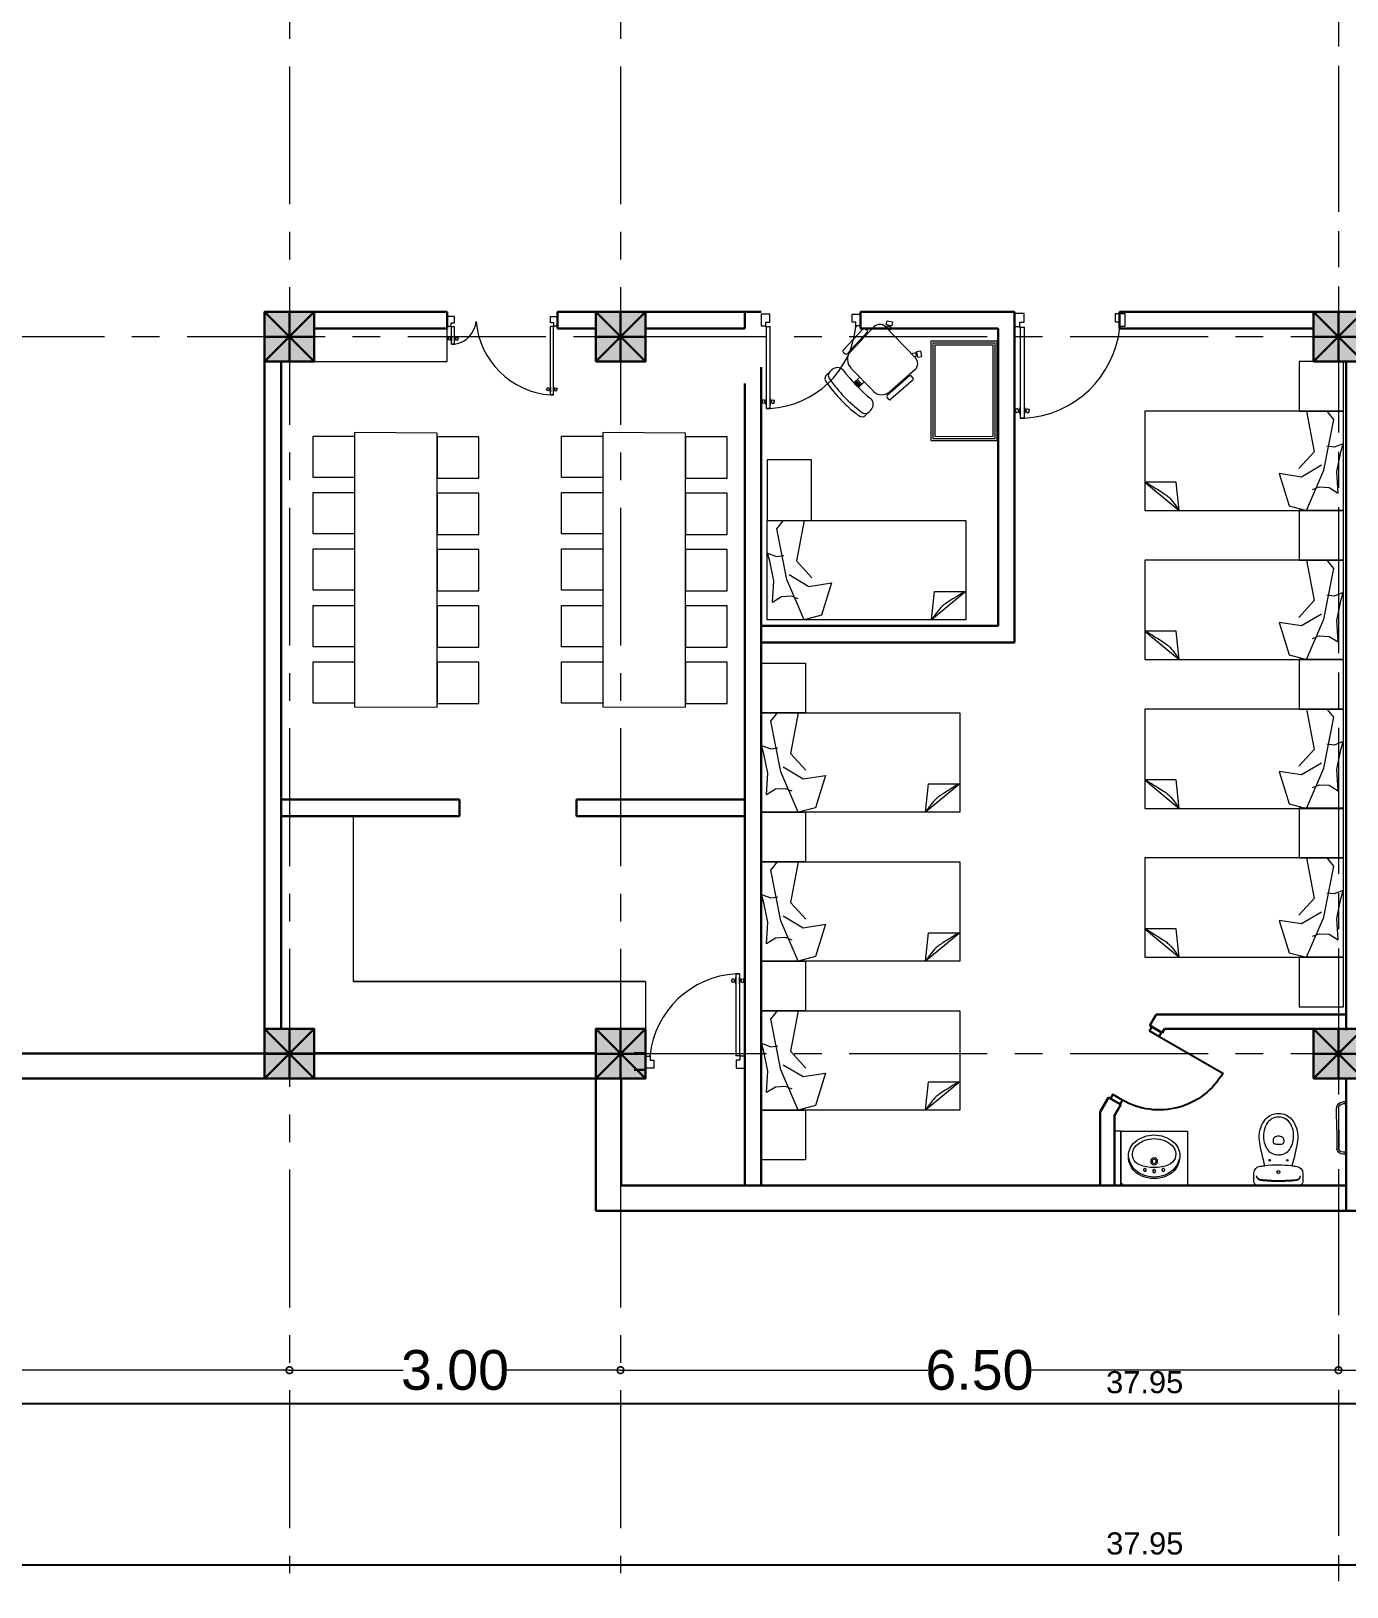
# Model space of a CAD drawing. Header units: metres. Extents: x 319894 to 3389272, y 120 to 6136017.
# Drawn here: x 321544.02 to 321555.94, y 3068002.62 to 3068016.72 of the extents above; entities that cross this region are included whole.
import ezdxf

# ---------------------------------------------------------------- set-up
doc = ezdxf.new("R2010")
doc.units = ezdxf.units.M
doc.header["$MEASUREMENT"] = 0
for name, pattern in [('CENTER', [2, 1.25, -0.25, 0.25, -0.25]), ('HIDDEN', [0.375, 0.25, -0.125]), ('RAYITAS', [0.375, 0.25, -0.125])]:
    doc.linetypes.add(name, pattern=pattern)
doc.layers.get('Defpoints').update_dxf_attribs({"color": 254})
for name, color, linetype, lineweight in [('a_MUEBLE ART', 4, 'Continuous', 5), ('centerline', 255, 'HIDDEN', 5), ('column', 50, 'Continuous', 30), ('DOORS', 4, 'Continuous', 0), ('Fixtures', 31, 'Continuous', 20), ('FURNITURE P 1 200', 255, 'Continuous', 13), ('hatch', 252, 'Continuous', 15), ('Stairs', 31, 'Continuous', 20), ('wall', 4, 'Continuous', 30), ('window-door', 4, 'Continuous', 20)]:
    doc.layers.add(name, color=color, linetype=linetype, lineweight=lineweight)
for name, color, linetype in [('door_cad-block.com', 7, 'Continuous'), ('S-DIM', 7, 'Continuous'), ('TEXT', 255, 'Continuous')]:
    doc.layers.add(name, color=color, linetype=linetype)
doc.styles.get("Standard").update_dxf_attribs({"font": 'arial.ttf'})
doc.styles.add('TEXTS', font='swissl.ttf')
doc.dimstyles.new('DIMTEXT', dxfattribs={"dimscale": 0.4, "dimtxt": 0.9, "dimasz": 0.3, "dimexe": 0.05, "dimexo": 0.05, "dimgap": 0.05, "dimtad": 0, "dimzin": 1, "dimdsep": 46, "dimtxsty": 'TEXTS', "dimblk": 'DOTSMALL', "dimcen": 0.1, "dimclrd": 256, "dimclre": 6, "dimclrt": 3, "dimadec": 0, "dimazin": 0, "dimtfac": 0.15, "dimtix": 1, "dimtofl": 0, "dimtmove": 1, "dimatfit": 3, "dimldrblk": 'OPEN', "dimfxl": 1, "dimtolj": 1, "dimtzin": 0, "dimarcsym": 0})
doc.dimstyles.get("Standard").update_dxf_attribs({"dimtxt": 0.2, "dimasz": 0.18, "dimexe": 0.2, "dimexo": 0.2, "dimgap": 0.09, "dimtad": 1, "dimzin": 0, "dimdsep": 46, "dimtxsty": 'Standard', "dimblk": 'OBLIQUE', "dimcen": 0.09, "dimdle": 0.15, "dimclrt": 7, "dimadec": 0, "dimazin": 0, "dimtfac": 1, "dimtofl": 0, "dimtmove": 0, "dimatfit": 3, "dimfxl": 0.3, "dimfxlon": 1, "dimtfillclr": 2, "dimtolj": 1, "dimtzin": 0, "dimarcsym": 0})

# ---------------------------------------------------------------- blocks, each defined once
blk = doc.blocks.new('_DotSmall')
at = {"color": 0, "linetype": 'ByBlock', "const_width": 0.5}
blk.add_lwpolyline([(-0.0625, 0, 1), (0.0625, 0, 1)], format="xyb", close=True, dxfattribs=at)
blk = doc.blocks.new('*D901')
at = {"layer": 'Defpoints', "color": 0, "transparency": 16777216}
for p in [(322200.75, 3068056.698), (322200.75, 3068056.698), (322194.75, 3068056.233)]:
    blk.add_point(p, dxfattribs=at)
at = {"layer": 'S-DIM', "color": 6, "lineweight": -2, "transparency": 16777216}
blk.add_line((322194.75, 3068056.253), (322194.75, 3068056.718), dxfattribs=at)
at = {"layer": 'S-DIM', "lineweight": -2, "transparency": 16777216}
for p, q in [((322194.75, 3068056.698), (322197.283, 3068056.698)), ((322200.75, 3068056.698), (322198.217, 3068056.698))]:
    blk.add_line(p, q, dxfattribs=at)
at = {"layer": 'S-DIM', "lineweight": -2, "transparency": 16777216, "xscale": 0.12, "yscale": 0.12, "zscale": 0.12, "rotation": 180}
blk.add_blockref('_DotSmall', (322194.75, 3068056.698), dxfattribs=at)
at = {"layer": 'S-DIM', "lineweight": -2, "transparency": 16777216, "xscale": 0.12, "yscale": 0.12, "zscale": 0.12}
blk.add_blockref('_DotSmall', (322200.75, 3068056.698), dxfattribs=at)
at = {"layer": 'S-DIM', "color": 3, "transparency": 16777216, "insert": (322197.75, 3068056.698), "char_height": 0.36, "attachment_point": 5, "style": 'TEXTS'}
blk.add_mtext('\\A1;6.00', dxfattribs=at)
blk = doc.blocks.new('_Open')
at = {"color": 0, "linetype": 'ByBlock', "lineweight": -2}
for p, q in [((-1, 0.17), (0, 0)), ((-1, -0.17), (0, 0)), ((0, 0), (-1, 0))]:
    blk.add_line(p, q, dxfattribs=at)
blk = doc.blocks.new('*D902')
at = {"layer": 'Defpoints', "color": 0, "transparency": 16777216}
for p in [(322200.75, 3068056.698), (322203.75, 3068056.698), (322203.75, 3068056.698)]:
    blk.add_point(p, dxfattribs=at)
at = {"layer": 'S-DIM', "lineweight": -2, "transparency": 16777216}
for p, q in [((322200.75, 3068056.698), (322201.782, 3068056.698)), ((322203.75, 3068056.698), (322202.718, 3068056.698))]:
    blk.add_line(p, q, dxfattribs=at)
at = {"layer": 'S-DIM', "lineweight": -2, "transparency": 16777216, "xscale": 0.12, "yscale": 0.12, "zscale": 0.12, "rotation": 180}
blk.add_blockref('_DotSmall', (322200.75, 3068056.698), dxfattribs=at)
at = {"layer": 'S-DIM', "lineweight": -2, "transparency": 16777216, "xscale": 0.12, "yscale": 0.12, "zscale": 0.12}
blk.add_blockref('_DotSmall', (322203.75, 3068056.698), dxfattribs=at)
at = {"layer": 'S-DIM', "color": 3, "transparency": 16777216, "insert": (322202.25, 3068056.698), "char_height": 0.36, "attachment_point": 5, "style": 'TEXTS'}
blk.add_mtext('\\A1;3.00', dxfattribs=at)
blk = doc.blocks.new('*D903')
at = {"layer": 'Defpoints', "color": 0, "transparency": 16777216}
for p in [(322203.75, 3068056.698), (322210.255, 3068056.698), (322210.255, 3068056.698)]:
    blk.add_point(p, dxfattribs=at)
at = {"layer": 'S-DIM', "lineweight": -2, "transparency": 16777216}
for p, q in [((322203.75, 3068056.698), (322206.535, 3068056.698)), ((322210.255, 3068056.698), (322207.47, 3068056.698))]:
    blk.add_line(p, q, dxfattribs=at)
at = {"layer": 'S-DIM', "color": 6, "lineweight": -2, "transparency": 16777216}
blk.add_line((322210.255, 3068056.718), (322210.255, 3068056.718), dxfattribs=at)
at = {"layer": 'S-DIM', "lineweight": -2, "transparency": 16777216, "xscale": 0.12, "yscale": 0.12, "zscale": 0.12, "rotation": 180}
blk.add_blockref('_DotSmall', (322203.75, 3068056.698), dxfattribs=at)
at = {"layer": 'S-DIM', "lineweight": -2, "transparency": 16777216, "xscale": 0.12, "yscale": 0.12, "zscale": 0.12}
blk.add_blockref('_DotSmall', (322210.255, 3068056.698), dxfattribs=at)
at = {"layer": 'S-DIM', "color": 3, "transparency": 16777216, "insert": (322207.002, 3068056.698), "char_height": 0.36, "attachment_point": 5, "style": 'TEXTS'}
blk.add_mtext('\\A1;6.50', dxfattribs=at)
blk = doc.blocks.new('*D904')
at = {"layer": 'Defpoints', "color": 0, "transparency": 16777216}
for p in [(322210.255, 3068056.698), (322215.75, 3068056.698), (322215.75, 3068056.698)]:
    blk.add_point(p, dxfattribs=at)
at = {"layer": 'S-DIM', "color": 6, "lineweight": -2, "transparency": 16777216}
blk.add_line((322210.255, 3068056.718), (322210.255, 3068056.718), dxfattribs=at)
at = {"layer": 'S-DIM', "lineweight": -2, "transparency": 16777216}
for p, q in [((322210.255, 3068056.698), (322212.535, 3068056.698)), ((322215.75, 3068056.698), (322213.47, 3068056.698))]:
    blk.add_line(p, q, dxfattribs=at)
at = {"layer": 'S-DIM', "lineweight": -2, "transparency": 16777216, "xscale": 0.12, "yscale": 0.12, "zscale": 0.12, "rotation": 180}
blk.add_blockref('_DotSmall', (322210.255, 3068056.698), dxfattribs=at)
at = {"layer": 'S-DIM', "lineweight": -2, "transparency": 16777216, "xscale": 0.12, "yscale": 0.12, "zscale": 0.12}
blk.add_blockref('_DotSmall', (322215.75, 3068056.698), dxfattribs=at)
at = {"layer": 'S-DIM', "color": 3, "transparency": 16777216, "insert": (322213.002, 3068056.698), "char_height": 0.36, "attachment_point": 5, "style": 'TEXTS'}
blk.add_mtext('\\A1;5.50', dxfattribs=at)
blk = doc.blocks.new('column')
at = {"layer": 'hatch'}
h = blk.add_hatch(color=256, dxfattribs=at)
h.dxf.hatch_style = 1
h.paths.add_polyline_path([(0, 0), (0.45, 0), (0.45, 0.45), (0, 0.45)])
at = {"layer": 'column'}
for p, q in [((0, 0.45), (0.45, 0)), ((0, 0), (0.45, 0.45)), ((0.225, 0.45), (0.225, 0)), ((0, 0.225), (0.45, 0.225))]:
    blk.add_line(p, q, dxfattribs=at)
blk.add_lwpolyline([(0, 0), (0.45, 0), (0.45, 0.45), (0, 0.45)], close=True, dxfattribs=at)
blk = doc.blocks.new('*U956')
at = {"layer": 'DOORS', "linetype": 'Continuous', "lineweight": 0}
for p, q in [((8137.26, -1857.94), (8142.04, -1857.94)), ((8142.21, -1860.04), (8142.21, -1861.53)), ((8175.64, -1860.04), (8142.21, -1860.04)), ((8175.64, -1861.53), (8142.21, -1861.53)), ((8175.64, -1860.04), (8175.64, -1861.53)), ((8175.64, -1861.53), (8175.64, -1860.04)), ((8142.21, -1909.88), (8142.21, -1908.39)), ((8150.81, -1908.39), (8142.21, -1908.39)), ((8150.81, -1909.88), (8142.21, -1909.88)), ((8150.81, -1909.88), (8150.81, -1908.39)), ((8150.81, -1908.39), (8150.81, -1909.88)), ((8137.26, -1911.96), (8142.04, -1911.96))]:
    blk.add_line(p, q, dxfattribs=at)
for points in [[(8142.04, -1857.94), (8142.04, -1859.87), (8140.4, -1859.87), (8140.4, -1861.43), (8137.26, -1861.43), (8137.26, -1857.94)], [(8142.04, -1911.96), (8142.04, -1910.03), (8140.4, -1910.03), (8140.4, -1908.47), (8137.26, -1908.47), (8137.26, -1911.96)]]:
    blk.add_lwpolyline(points, dxfattribs=at)
for points in [[(8174.08, -1860.03), (8171.62, -1860.03), (8172.71, -1859.61), (8172.71, -1859.42, 0.414214), (8172.6, -1859.31, -0.990713), (8172.74, -1858.31), (8173.08, -1858.31)], [(8171.74, -1860.03), (8174.2, -1860.03), (8173.11, -1859.61), (8173.11, -1859.42, -0.414214), (8173.22, -1859.31, 0.990713), (8173.08, -1858.31), (8172.74, -1858.31)], [(8174.08, -1861.53), (8171.62, -1861.53), (8172.71, -1861.96), (8172.71, -1862.14, -0.414214), (8172.6, -1862.25, 0.990713), (8172.74, -1863.26), (8173.08, -1863.26)], [(8171.74, -1861.53), (8174.2, -1861.53), (8173.11, -1861.96), (8173.11, -1862.14, 0.414214), (8173.22, -1862.25, -0.990713), (8173.08, -1863.26), (8172.74, -1863.26)], [(8149.25, -1908.39), (8146.78, -1908.39), (8147.88, -1907.96), (8147.88, -1907.78, 0.414214), (8147.77, -1907.67, -0.990713), (8147.9, -1906.66), (8148.25, -1906.66)], [(8149.25, -1909.88), (8146.78, -1909.88), (8147.88, -1910.31), (8147.88, -1910.49, -0.414214), (8147.77, -1910.6, 0.990713), (8147.9, -1911.61), (8148.25, -1911.61)], [(8146.91, -1908.39), (8149.37, -1908.39), (8148.28, -1907.96), (8148.28, -1907.78, -0.414214), (8148.39, -1907.67, 0.990713), (8148.25, -1906.66), (8147.9, -1906.66)], [(8146.91, -1909.88), (8149.37, -1909.88), (8148.28, -1910.31), (8148.28, -1910.49, 0.414214), (8148.39, -1910.6, -0.990713), (8148.25, -1911.61), (8147.9, -1911.61)]]:
    blk.add_lwpolyline(points, format="xyb", dxfattribs=at)
for points in [[(8172.81, -1858.18), (8172.81, -1858.31), (8173.01, -1858.31), (8173.01, -1858.18)], [(8172.81, -1863.38), (8172.81, -1863.26), (8173.01, -1863.26), (8173.01, -1863.38)], [(8147.97, -1906.53), (8147.97, -1906.66), (8148.18, -1906.66), (8148.18, -1906.53)], [(8147.97, -1911.74), (8147.97, -1911.61), (8148.18, -1911.61), (8148.18, -1911.74)]]:
    blk.add_lwpolyline(points, close=True, dxfattribs=at)
for centre in [(8142.21, -1859.87), (8142.21, -1910.05)]:
    blk.add_circle(centre, 0.165, dxfattribs=at)
at = {"layer": 'window-door'}
for centre, radius, start, end in [((8136.16, -1858.44), 39.61, 275.01698, 355.52132), ((8138.69, -1910.11), 12.25, 8.0729, 85.6213)]:
    blk.add_arc(centre, radius, start, end, dxfattribs=at)
blk = doc.blocks.new('3ftD')
at = {"layer": 'DOORS', "linetype": 'Continuous', "lineweight": 0}
for p, q in [((321543.95, 3067888.016), (321543.95, 3067887.91)), ((321544.85, 3067888.016), (321544.85, 3067887.91)), ((321543.997, 3067887.906), (321544.03, 3067887.906)), ((321543.997, 3067887.163), (321543.997, 3067887.906)), ((321544.03, 3067887.163), (321544.03, 3067887.906)), ((321543.996, 3067887.163), (321544.03, 3067887.163)), ((321544.03, 3067887.163), (321543.997, 3067887.163))]:
    blk.add_line(p, q, dxfattribs=at)
for points in [[(321543.95, 3067887.91), (321543.993, 3067887.91), (321543.993, 3067887.946), (321544.028, 3067887.946), (321544.028, 3067888.016), (321543.95, 3067888.016)], [(321544.85, 3067887.91), (321544.807, 3067887.91), (321544.807, 3067887.946), (321544.773, 3067887.946), (321544.773, 3067888.016), (321544.85, 3067888.016)]]:
    blk.add_lwpolyline(points, dxfattribs=at)
for points in [[(321543.955, 3067887.226), (321543.958, 3067887.226), (321543.958, 3067887.222), (321543.955, 3067887.222)], [(321544.071, 3067887.226), (321544.068, 3067887.226), (321544.068, 3067887.222), (321544.071, 3067887.222)]]:
    blk.add_lwpolyline(points, close=True, dxfattribs=at)
for points in [[(321543.996, 3067887.198), (321543.996, 3067887.253), (321543.987, 3067887.228), (321543.983, 3067887.228, -0.414214), (321543.98, 3067887.231, 0.990713), (321543.958, 3067887.228), (321543.958, 3067887.22)], [(321543.996, 3067887.25), (321543.996, 3067887.195), (321543.987, 3067887.219), (321543.983, 3067887.219, 0.414214), (321543.98, 3067887.217, -0.990713), (321543.958, 3067887.22), (321543.958, 3067887.228)], [(321544.03, 3067887.198), (321544.03, 3067887.253), (321544.039, 3067887.228), (321544.043, 3067887.228, 0.414214), (321544.046, 3067887.231, -0.990713), (321544.068, 3067887.228), (321544.068, 3067887.22)], [(321544.03, 3067887.25), (321544.03, 3067887.195), (321544.039, 3067887.219), (321544.043, 3067887.219, -0.414214), (321544.046, 3067887.217, 0.990713), (321544.068, 3067887.22), (321544.068, 3067887.228)]]:
    blk.add_lwpolyline(points, format="xyb", dxfattribs=at)
for centre in [(321543.993, 3067887.906), (321544.808, 3067887.906)]:
    blk.add_circle(centre, 0.00366, dxfattribs=at)
at = {"layer": 'window-door'}
blk.add_arc((321543.984, 3067887.99), 0.828, 273.1587, 353.9278, dxfattribs=at)
blk = doc.blocks.new('_Oblique')
at = {"color": 0, "linetype": 'ByBlock', "lineweight": -2}
blk.add_line((-0.5, -0.5), (0.5, 0.5), dxfattribs=at)
blk = doc.blocks.new('*D969')
at = {"layer": 'Defpoints', "color": 0, "transparency": 16777216}
for p in [(321535.138, 3068007.679), (321573.088, 3068006.529), (321573.088, 3068002.822)]:
    blk.add_point(p, dxfattribs=at)
at = {"layer": 'S-DIM', "color": 0, "lineweight": -2, "transparency": 16777216}
for p, q in [((321535.138, 3068003.122), (321535.138, 3068002.622)), ((321573.088, 3068003.122), (321573.088, 3068002.622)), ((321534.988, 3068002.822), (321573.238, 3068002.822))]:
    blk.add_line(p, q, dxfattribs=at)
at = {"layer": 'S-DIM', "color": 0, "lineweight": -2, "transparency": 16777216, "xscale": 0.18, "yscale": 0.18, "zscale": 0.18, "rotation": 180}
blk.add_blockref('_Oblique', (321535.138, 3068002.822), dxfattribs=at)
at = {"layer": 'S-DIM', "color": 0, "lineweight": -2, "transparency": 16777216, "xscale": 0.18, "yscale": 0.18, "zscale": 0.18}
blk.add_blockref('_Oblique', (321573.088, 3068002.822), dxfattribs=at)
at = {"layer": 'S-DIM', "color": 7, "transparency": 16777216, "insert": (321554.113, 3068003.014), "char_height": 0.2, "attachment_point": 5}
blk.add_mtext('\\A1;37.95', dxfattribs=at)
blk = doc.blocks.new('*D970')
at = {"layer": 'Defpoints', "color": 0, "transparency": 16777216}
for p in [(321535.138, 3068007.728), (321573.085, 3068006.529), (321573.085, 3068004.284)]:
    blk.add_point(p, dxfattribs=at)
at = {"layer": 'S-DIM', "color": 0, "lineweight": -2, "transparency": 16777216}
for p, q in [((321535.138, 3068004.584), (321535.138, 3068004.084)), ((321573.085, 3068004.584), (321573.085, 3068004.084)), ((321534.988, 3068004.284), (321573.235, 3068004.284))]:
    blk.add_line(p, q, dxfattribs=at)
at = {"layer": 'S-DIM', "color": 0, "lineweight": -2, "transparency": 16777216, "xscale": 0.18, "yscale": 0.18, "zscale": 0.18, "rotation": 180}
blk.add_blockref('_Oblique', (321535.138, 3068004.284), dxfattribs=at)
at = {"layer": 'S-DIM', "color": 0, "lineweight": -2, "transparency": 16777216, "xscale": 0.18, "yscale": 0.18, "zscale": 0.18}
blk.add_blockref('_Oblique', (321573.085, 3068004.284), dxfattribs=at)
at = {"layer": 'S-DIM', "color": 7, "transparency": 16777216, "insert": (321554.112, 3068004.476), "char_height": 0.2, "attachment_point": 5}
blk.add_mtext('\\A1;37.95', dxfattribs=at)
blk = doc.blocks.new('ofic')
at = {"layer": 'Fixtures'}
for p, q in [((321692.648, 3067907.631), (321692.649, 3067906.731)), ((321693.25, 3067907.631), (321692.648, 3067907.631)), ((321693.231, 3067907.613), (321692.666, 3067907.613)), ((321692.667, 3067907.613), (321692.667, 3067906.749)), ((321693.232, 3067906.749), (321693.231, 3067907.613)), ((321693.25, 3067906.731), (321693.25, 3067907.631)), ((321693.213, 3067907.595), (321692.685, 3067907.594)), ((321692.685, 3067907.594), (321692.685, 3067906.767)), ((321693.214, 3067906.767), (321693.213, 3067907.595)), ((321693.794, 3067907.358), (321693.841, 3067907.403)), ((321693.623, 3067907.19), (321693.393, 3067906.989)), ((321693.411, 3067907.083), (321693.614, 3067907.26)), ((321693.442, 3067907.046), (321693.645, 3067907.223)), ((321693.631, 3067907.259), (321693.646, 3067907.24)), ((321693.974, 3067906.975), (321693.773, 3067907.183)), ((321693.409, 3067907.066), (321693.424, 3067907.048)), ((321693.853, 3067907.101), (321693.906, 3067907.152)), ((321693.917, 3067907.08), (321693.876, 3067907.122)), ((321693.926, 3067907.089), (321693.885, 3067907.131)), ((321693.933, 3067907.095), (321693.891, 3067907.138)), ((321693.894, 3067907.058), (321693.947, 3067907.109)), ((321693.937, 3067907.099), (321693.896, 3067907.142)), ((321693.941, 3067907.104), (321693.901, 3067907.147)), ((321694.193, 3067907.037), (321694.147, 3067906.992)), ((321692.685, 3067906.767), (321693.04, 3067906.767)), ((321693.04, 3067906.767), (321693.214, 3067906.767)), ((321693.369, 3067906.878), (321693.332, 3067906.872)), ((321693.332, 3067906.872), (321693.341, 3067906.821)), ((321693.341, 3067906.821), (321693.378, 3067906.827)), ((321693.378, 3067906.827), (321693.369, 3067906.878)), ((321693.4, 3067906.871), (321693.379, 3067906.868)), ((321693.379, 3067906.868), (321693.384, 3067906.838)), ((321693.384, 3067906.838), (321693.425, 3067906.845)), ((321693.388, 3067906.884), (321693.661, 3067906.601)), ((321693.766, 3067906.602), (321693.975, 3067906.824)), ((321693.825, 3067906.649), (321694.009, 3067906.845)), ((321693.86, 3067906.616), (321694.045, 3067906.813)), ((321694.044, 3067906.83), (321694.026, 3067906.846)), ((321692.649, 3067906.731), (321693.04, 3067906.731)), ((321692.667, 3067906.749), (321693.04, 3067906.749)), ((321693.04, 3067906.749), (321693.232, 3067906.749)), ((321693.04, 3067906.731), (321693.25, 3067906.731)), ((321693.615, 3067906.599), (321693.623, 3067906.64)), ((321693.843, 3067906.616), (321693.826, 3067906.631)), ((321693.596, 3067906.556), (321693.603, 3067906.593)), ((321693.646, 3067906.546), (321693.596, 3067906.556)), ((321693.603, 3067906.593), (321693.654, 3067906.583)), ((321693.644, 3067906.593), (321693.615, 3067906.599)), ((321693.648, 3067906.614), (321693.644, 3067906.593)), ((321693.654, 3067906.583), (321693.646, 3067906.546))]:
    blk.add_line(p, q, dxfattribs=at)
for centre, radius, start, end in [((321693.844, 3067907.305), 0.0728, 133.9247, 223.9247), ((321693.845, 3067907.339), 0.0485, 43.9247, 133.9247), ((321693.874, 3067907.368), 0.0485, 43.9247, 133.9247), ((321693.073, 3067906.31), 1.334, 35.0546, 52.7948), ((321693.103, 3067906.339), 1.334, 35.0546, 52.7948), ((321693.622, 3067907.251), 0.0121, 39.4122, 131.0623), ((321693.695, 3067907.108), 0.109, 43.9247, 131.0623), ((321693.637, 3067907.233), 0.0121, 311.0623, 39.4122), ((321692.837, 3067906.084), 1.511, 37.0283, 50.821), ((321693.419, 3067907.074), 0.0121, 131.0623, 219.637), ((321693.434, 3067907.056), 0.0121, 219.637, 311.0623), ((321694.13, 3067907.043), 0.0485, 313.9247, 43.9247), ((321694.16, 3067907.072), 0.0485, 313.9247, 43.9247), ((321693.441, 3067906.935), 0.0728, 131.0623, 223.9247), ((321693.896, 3067906.899), 0.109, 316.7871, 43.9247), ((321694.096, 3067907.044), 0.0728, 223.9247, 313.9247), ((321694.018, 3067906.837), 0.0121, 48.4371, 136.7871), ((321694.036, 3067906.821), 0.0121, 316.7871, 48.4371), ((321693.834, 3067906.64), 0.0121, 136.7871, 228.2124), ((321693.851, 3067906.625), 0.0121, 228.2124, 316.7871), ((321693.713, 3067906.652), 0.0728, 223.9247, 316.7871)]:
    blk.add_arc(centre, radius, start, end, dxfattribs=at)
blk = doc.blocks.new('*U950')
at = {"color": 0, "linetype": 'ByBlock', "ltscale": 10}
blk.add_lwpolyline([(-50, 0), (-50, 800, 0.414214), (-850, 0)], format="xyb", dxfattribs=at)
at = {"color": 0}
for points in [[(-900, 0), (-850, 0), (-850, -121), (-900, -121)], [(-50, 0), (0, 0), (0, -121), (-50, -121)]]:
    blk.add_lwpolyline(points, close=True, dxfattribs=at)
blk = doc.blocks.new('ca_ba_wc057')
at = {"layer": 'a_MUEBLE ART', "color": 8}
for p, q in [((0, -4), (-1.1, -4)), ((0, -4), (1.1, -4)), ((-4.8, -41.3), (-4.8, -39.3)), ((4.8, -41.3), (4.8, -39.3))]:
    blk.add_line(p, q, dxfattribs=at)
at = {"layer": 'a_MUEBLE ART'}
blk.add_lwpolyline([(-16.3, -34.8, -0.017322), (-12.2, -18, -0.007818), (-16.6, -17.5, -0.379899), (-22.2, -11.2), (-22.2, -4, -0.414214), (-18.2, 0), (0, 0), (18.2, 0, -0.414214), (22.2, -4), (22.2, -11.2, -0.379899), (16.6, -17.5, -0.007818), (12.2, -18, -0.017322), (16.3, -34.8, -0.034533), (17.5, -43, -0.180901), (11.8, -60.3, -0.210568), (0, -65.5, -0.210568), (-11.8, -60.3, -0.180901), (-17.5, -43, -0.034533)], format="xyb", close=True, dxfattribs=at)
at = {"layer": 'a_MUEBLE ART', "color": 8}
for centre, radius in [((0, -12.2), 1.35), ((0, -12.2), 1.35), ((-8, -23), 0.75), ((8, -23), 0.75)]:
    blk.add_circle(centre, radius, dxfattribs=at)
for centre, radius, start, end in [((-16, -8.9), 4, 96.2719, 180), ((-16, -9.6), 4, 96.2141, 169.7572), ((0, -154), 149.3, 90, 96.3306), ((0, -154), 150, 90, 96.2719), ((0, -154), 150, 83.7281, 90), ((0, -154), 149.3, 83.6694, 90), ((16, -8.9), 4, 0, 83.7281), ((16, -9.6), 4, 10.2428, 83.7859), ((-3.3, -39.3), 1.5, 96.6492, 180), ((-1.8, -41.3), 3, 180, 233.1301), ((0, -67.6), 30, 90, 96.6492), ((0, -67.6), 30, 83.3508, 90), ((3.3, -39.3), 1.5, 0, 83.3508), ((1.8, -41.3), 3, 306.8699, 0), ((0, -38.9), 6, 233.1301, 270), ((0, -38.9), 6, 270, 306.8699)]:
    blk.add_arc(centre, radius, start, end, dxfattribs=at)
at = {"layer": 'a_MUEBLE ART'}
for centre, radius, start, end in [((0, 121.9), 140.4, 264.9986, 270), ((-0.7, -39.6), 11.6, 96.2419, 152.5973), ((0, -46), 18, 90, 96.2419), ((0, 121.9), 140.4, 270, 275.0014), ((0, -46), 18, 83.7581, 90), ((0.7, -39.6), 11.6, 27.4027, 83.7581), ((7.9, -45.1), 21.6, 168.3805, 209.1161), ((11.2, -45.8), 25, 152.5973, 168.3805), ((-11.2, -45.8), 25, 11.6195, 27.4027), ((-7.9, -45.1), 21.6, 330.8839, 11.6195), ((0, -49.5), 12.6, 209.1161, 270), ((0, -49.5), 12.6, 270, 330.8839)]:
    blk.add_arc(centre, radius, start, end, dxfattribs=at)
blk = doc.blocks.new('dfsdsd')
at = {"layer": 'a_MUEBLE ART'}
for q in [(322538.219, 3068058.871), (322538.276, 3068059.364)]:
    blk.add_line((322538.219, 3068059.364), q, dxfattribs=at)
at = {"layer": 'a_MUEBLE ART', "color": 8}
blk.add_line((322538.205, 3068058.871), (322538.205, 3068058.892), dxfattribs=at)
at = {"layer": 'a_MUEBLE ART'}
blk.add_lwpolyline([(322537.614, 3068058.871), (322538.218, 3068058.871), (322538.219, 3068059.364), (322537.614, 3068059.364)], close=True, dxfattribs=at)
at = {"layer": 'a_MUEBLE ART', "color": 8}
for centre, radius in [((322537.916, 3068059.091), 0.0313), ((322537.916, 3068059.091), 0.0192), ((322537.916, 3068059.002), 0.0146)]:
    blk.add_circle(centre, radius, dxfattribs=at)
at = {"layer": 'a_MUEBLE ART', "color": 8, "linetype": 'RAYITAS'}
for centre in [(322537.833, 3068059.013), (322538, 3068059.013)]:
    blk.add_circle(centre, 0.0125, dxfattribs=at)
at = {"layer": 'a_MUEBLE ART'}
for centre, radius, start, end in [((322537.896, 3068059.168), 0.215, 187.4784, 187.4784), ((322537.936, 3068059.167), 0.215, 352.4878, 352.4878), ((322537.849, 3068059.139), 0.167, 129.066, 179.9831), ((322537.849, 3068059.139), 0.134, 129.066, 152.9141), ((322537.916, 3068059.057), 0.273, 89.9831, 129.066), ((322537.916, 3068059.057), 0.24, 89.9831, 129.066), ((322537.916, 3068059.057), 0.273, 50.9002, 89.9831), ((322537.916, 3068059.057), 0.24, 50.9002, 89.9831), ((322537.983, 3068059.139), 0.134, 27.0521, 50.9002), ((322537.983, 3068059.139), 0.167, 359.9831, 50.9002), ((322537.879, 3068059.139), 0.196, 179.9831, 247.2687), ((322537.896, 3068059.168), 0.215, 190.9799, 247.8039), ((322537.821, 3068059.154), 0.101, 152.9141, 249.6246), ((322537.936, 3068059.167), 0.215, 292.1624, 348.9864), ((322537.954, 3068059.139), 0.196, 292.6975, 359.9831), ((322538.012, 3068059.154), 0.101, 290.3416, 27.0521), ((322537.916, 3068059.411), 0.376, 249.6246, 269.9831), ((322537.916, 3068059.229), 0.294, 247.2687, 269.9831), ((322537.916, 3068059.229), 0.28, 248.7299, 269.9831), ((322537.916, 3068059.411), 0.376, 269.9831, 290.3416), ((322537.916, 3068059.229), 0.28, 269.9831, 291.2364), ((322537.916, 3068059.229), 0.294, 269.9831, 292.6975)]:
    blk.add_arc(centre, radius, start, end, dxfattribs=at)
at = {"layer": 'FURNITURE P 1 200'}
for p, q in [((322536.179, 3068059.602), (322536.179, 3068059.64)), ((322536.179, 3068059.64), (322536.184, 3068059.64)), ((322536.184, 3068059.64), (322536.184, 3068059.602)), ((322536.184, 3068059.63), (322536.207, 3068059.63)), ((322536.184, 3068059.602), (322536.179, 3068059.602)), ((322536.184, 3068059.612), (322536.207, 3068059.611)), ((322536.243, 3068059.376), (322536.244, 3068059.574)), ((322536.262, 3068059.376), (322536.263, 3068059.573)), ((322536.243, 3068059.376), (322536.242, 3068059.211)), ((322536.262, 3068059.376), (322536.26, 3068059.211)), ((322536.176, 3068059.184), (322536.176, 3068059.146)), ((322536.181, 3068059.184), (322536.176, 3068059.184)), ((322536.176, 3068059.146), (322536.181, 3068059.146)), ((322536.181, 3068059.146), (322536.181, 3068059.184)), ((322536.181, 3068059.174), (322536.204, 3068059.174)), ((322536.181, 3068059.156), (322536.204, 3068059.155))]:
    blk.add_line(p, q, dxfattribs=at)
for centre, radius, start, end in [((322536.207, 3068059.574), 0.0561, 359.4074, 89.4074), ((322536.207, 3068059.574), 0.0374, 359.4074, 89.4074), ((322536.204, 3068059.211), 0.0374, 269.8025, 359.8025), ((322536.204, 3068059.211), 0.0561, 269.8025, 359.8025)]:
    blk.add_arc(centre, radius, start, end, dxfattribs=at)
at = {"layer": 'wall'}
for p, q in [((322536.176, 3068060.421), (322537.898, 3068060.421)), ((322537.956, 3068060.321), (322537.898, 3068060.421)), ((322536.175, 3068060.291), (322537.823, 3068060.291)), ((322537.843, 3068060.256), (322537.823, 3068060.291)), ((322537.843, 3068060.256), (322537.956, 3068060.321)), ((322538.219, 3068059.606), (322538.331, 3068059.671)), ((322538.406, 3068059.541), (322538.331, 3068059.671)), ((322538.276, 3068059.506), (322538.219, 3068059.606)), ((322538.276, 3068058.871), (322538.276, 3068059.506)), ((322538.406, 3068059.541), (322538.406, 3068058.871))]:
    blk.add_line(p, q, dxfattribs=at)
at = {"xscale": -0.00999999999999999, "yscale": 0.00999999999999999, "zscale": 0.009999999999999993, "rotation": 180.2486950231968}
blk.add_blockref('ca_ba_wc057', (322536.791, 3068058.871), dxfattribs=at)
at = {"layer": 'door_cad-block.com', "xscale": 0.0008333333318616673, "yscale": 0.0008333333318616673, "zscale": 0.0008333333318616673, "rotation": 119.9118645570162}
blk.add_blockref('*U950', (322537.85, 3068060.26), dxfattribs=at)
blk = doc.blocks.new('cell bed1')
at = {"layer": 'Fixtures'}
for p, q in [((2034189, -167492), (2034446, -167181)), ((2034446, -167181), (2034189, -167208)), ((2034189, -167208), (2034189, -167492))]:
    blk.add_line(p, q, dxfattribs=at)
blk.add_lwpolyline([(2034446, -167492), (2034446, -165692), (2033546, -165692), (2033546, -167492)], close=True, dxfattribs=at)
at = {"layer": 'Fixtures', "linetype": 'ByBlock', "lineweight": 0}
for points in [[(2034288, -165740), (2034093, -165751), (2033916, -165714), (2033841, -165694), (2033872, -165777), (2033864, -165843)], [(2034036, -165889), (2034143, -166070), (2034112, -166274), (2034405, -166182), (2034446, -166026), (2034081, -165870), (2033621, -165778), (2033546, -165839), (2033546, -166026), (2033913, -165956), (2034065, -166095)], [(2034256, -165972), (2034233, -165910), (2034237, -165822), (2034288, -165740)]]:
    blk.add_lwpolyline(points, dxfattribs=at)
at = {"layer": 'Fixtures'}
blk.add_open_spline([(2034189, -167483), (2034205, -167455), (2034280, -167338), (2034324, -167266), (2034400, -167213), (2034446, -167181)], degree=3, knots=[58.285176, 58.285176, 58.285176, 58.285176, 153.797631, 253.744613, 409.43508, 409.43508, 409.43508, 409.43508], dxfattribs=at)
blk = doc.blocks.new('FINAL GRIDTOP FLOOR')
at = {"layer": 'centerline', "linetype": 'CENTER'}
for p, q in [((322200.75, 3068092.516), (322200.75, 3068054.857)), ((322203.75, 3068092.516), (322203.75, 3068054.857)), ((322210.255, 3068092.521), (322210.255, 3068054.862)), ((322210.255, 3068092.447), (322210.255, 3068054.787)), ((322210.255, 3068092.447), (322210.255, 3068054.787)), ((322233.073, 3068066.066), (322185.967, 3068066.066)), ((322233.073, 3068066.066), (322185.967, 3068066.066)), ((322233.073, 3068059.566), (322185.967, 3068059.566))]:
    blk.add_line(p, q, dxfattribs=at)
at = {"layer": 'wall'}
for p in [(322200.525, 3068065.841), (322203.525, 3068065.841), (322210.03, 3068065.841), (322200.525, 3068059.341), (322203.525, 3068059.341), (322210.03, 3068059.341)]:
    blk.add_blockref('column', p, dxfattribs=at)
at = {"layer": 'S-DIM'}
for base, p1, p2, picture, middle in [((322200.75, 3068056.698), (322194.75, 3068056.233), (322200.75, 3068056.698), '*D901', (322197.75, 3068056.698)), ((322203.75, 3068056.698), (322200.75, 3068056.698), (322203.75, 3068056.698), '*D902', (322202.25, 3068056.698)), ((322210.254953, 3068056.698041), (322203.749954, 3068056.698041), (322210.254953, 3068056.698006), '*D903', (322207.002454, 3068056.698041)), ((322215.749954, 3068056.698041), (322210.254953, 3068056.698006), (322215.749954, 3068056.698041), '*D904', (322213.002454, 3068056.698041))]:
    dim = blk.add_linear_dim(base=base, p1=p1, p2=p2, dimstyle='DIMTEXT', dxfattribs=at)
    dim.commit()
    dim.dimension.update_dxf_attribs({"geometry": picture, "text_midpoint": middle})

msp = doc.modelspace()

# ---------------------------------------------------------------- linework, layer by layer
at = {"layer": 'Fixtures'}
for p, q in [((321546.953, 3068013.084), (321546.953, 3068010.6)), ((321547.703, 3068010.595), (321547.703, 3068013.079)), ((321549.203, 3068013.084), (321549.203, 3068010.6)), ((321549.953, 3068010.595), (321549.953, 3068013.079)), ((321546.943, 3068008.109), (321546.943, 3068009.609)), ((321549.588, 3068008.109), (321546.943, 3068008.109)), ((321546.943, 3068008.109), (321549.588, 3068008.109)), ((321549.588, 3068008.109), (321549.588, 3068007.679))]:
    msp.add_line(p, q, dxfattribs=at)
for points in [[(321546.588, 3068013.729), (321547.793, 3068013.729), (321547.793, 3068014.029), (321546.588, 3068014.029)], [(321555.513, 3068013.279), (321555.913, 3068013.279), (321555.913, 3068013.729), (321555.513, 3068013.729)], [(321546.953, 3068012.677), (321546.578, 3068012.677), (321546.578, 3068013.052), (321546.953, 3068013.052)], [(321547.703, 3068013.079), (321546.953, 3068013.084), (321546.953, 3068010.6), (321547.703, 3068010.595)], [(321547.703, 3068012.672), (321548.078, 3068012.672), (321548.078, 3068013.047), (321547.703, 3068013.047)], [(321549.203, 3068012.677), (321548.828, 3068012.677), (321548.828, 3068013.052), (321549.203, 3068013.052)], [(321549.953, 3068013.079), (321549.203, 3068013.084), (321549.203, 3068010.6), (321549.953, 3068010.595)], [(321549.953, 3068012.672), (321550.328, 3068012.672), (321550.328, 3068013.047), (321549.953, 3068013.047)], [(321550.692, 3068012.288), (321551.092, 3068012.288), (321551.092, 3068012.837), (321550.692, 3068012.837)], [(321550.692, 3068012.288), (321551.092, 3068012.288), (321551.092, 3068012.837), (321550.692, 3068012.837)], [(321546.953, 3068012.166), (321546.578, 3068012.166), (321546.578, 3068012.541), (321546.953, 3068012.541)], [(321547.703, 3068012.161), (321548.078, 3068012.161), (321548.078, 3068012.536), (321547.703, 3068012.536)], [(321549.203, 3068012.166), (321548.828, 3068012.166), (321548.828, 3068012.541), (321549.203, 3068012.541)], [(321549.953, 3068012.161), (321550.328, 3068012.161), (321550.328, 3068012.536), (321549.953, 3068012.536)], [(321555.513, 3068011.929), (321555.913, 3068011.929), (321555.913, 3068012.379), (321555.513, 3068012.379)], [(321546.953, 3068011.655), (321546.578, 3068011.655), (321546.578, 3068012.03), (321546.953, 3068012.03)], [(321547.703, 3068011.65), (321548.078, 3068011.65), (321548.078, 3068012.025), (321547.703, 3068012.025)], [(321549.203, 3068011.655), (321548.828, 3068011.655), (321548.828, 3068012.03), (321549.203, 3068012.03)], [(321549.953, 3068011.65), (321550.328, 3068011.65), (321550.328, 3068012.025), (321549.953, 3068012.025)], [(321546.953, 3068011.143), (321546.578, 3068011.143), (321546.578, 3068011.518), (321546.953, 3068011.518)], [(321547.703, 3068011.139), (321548.078, 3068011.139), (321548.078, 3068011.514), (321547.703, 3068011.514)], [(321549.203, 3068011.143), (321548.828, 3068011.143), (321548.828, 3068011.518), (321549.203, 3068011.518)], [(321549.953, 3068011.139), (321550.328, 3068011.139), (321550.328, 3068011.514), (321549.953, 3068011.514)], [(321546.953, 3068010.632), (321546.578, 3068010.632), (321546.578, 3068011.007), (321546.953, 3068011.007)], [(321547.703, 3068010.628), (321548.078, 3068010.628), (321548.078, 3068011.003), (321547.703, 3068011.003)], [(321549.203, 3068010.632), (321548.828, 3068010.632), (321548.828, 3068011.007), (321549.203, 3068011.007)], [(321549.953, 3068010.628), (321550.328, 3068010.628), (321550.328, 3068011.003), (321549.953, 3068011.003)], [(321551.038, 3068010.544), (321550.638, 3068010.544), (321550.638, 3068010.994), (321551.038, 3068010.994)], [(321555.513, 3068010.579), (321555.913, 3068010.579), (321555.913, 3068011.029), (321555.513, 3068011.029)], [(321551.038, 3068009.194), (321550.638, 3068009.194), (321550.638, 3068009.644), (321551.038, 3068009.644)], [(321555.513, 3068009.229), (321555.913, 3068009.229), (321555.913, 3068009.679), (321555.513, 3068009.679)], [(321551.038, 3068007.844), (321550.638, 3068007.844), (321550.638, 3068008.294), (321551.038, 3068008.294)], [(321555.513, 3068007.879), (321555.913, 3068007.879), (321555.913, 3068008.329), (321555.513, 3068008.329)], [(321551.038, 3068006.494), (321550.638, 3068006.494), (321550.638, 3068006.944), (321551.038, 3068006.944)]]:
    msp.add_lwpolyline(points, close=True, dxfattribs=at)
at = {"layer": 'wall'}
for p, q in [((321547.793, 3068014.179), (321546.588, 3068014.179)), ((321547.588, 3068014.179), (321547.793, 3068014.179)), ((321547.588, 3068014.179), (321547.793, 3068014.179)), ((321547.793, 3068014.179), (321547.793, 3068014.029)), ((321548.793, 3068014.179), (321549.138, 3068014.179)), ((321548.793, 3068014.179), (321549.138, 3068014.179)), ((321549.138, 3068014.179), (321548.793, 3068014.179)), ((321548.793, 3068014.179), (321548.793, 3068014.029)), ((321549.588, 3068014.179), (321550.588, 3068014.179)), ((321549.588, 3068014.179), (321550.588, 3068014.179)), ((321550.588, 3068014.179), (321549.588, 3068014.179)), ((321550.488, 3068014.178), (321550.488, 3068014.028)), ((321550.638, 3068014.179), (321550.588, 3068014.179)), ((321551.538, 3068014.179), (321552.934, 3068014.179)), ((321551.538, 3068014.029), (321551.538, 3068014.179)), ((321552.934, 3068014.179), (321552.934, 3068011.182)), ((321553.884, 3068014.179), (321553.884, 3068014.027)), ((321555.638, 3068014.179), (321553.884, 3068014.179)), ((321546.588, 3068014.029), (321547.793, 3068014.029)), ((321547.698, 3068014.029), (321547.793, 3068014.029)), ((321548.793, 3068014.029), (321549.138, 3068014.029)), ((321548.793, 3068014.029), (321549.138, 3068014.029)), ((321549.588, 3068014.029), (321550.488, 3068014.029)), ((321551.538, 3068014.029), (321552.784, 3068014.029)), ((321552.784, 3068014.029), (321552.784, 3068011.332)), ((321555.638, 3068014.027), (321553.884, 3068014.027)), ((321546.138, 3068007.679), (321546.138, 3068013.729)), ((321546.288, 3068011.042), (321546.288, 3068013.729)), ((321550.638, 3068013.679), (321550.638, 3068006.259)), ((321555.938, 3068013.729), (321555.938, 3068007.667)), ((321550.488, 3068013.529), (321550.488, 3068006.259)), ((321546.288, 3068007.679), (321546.288, 3068013.229)), ((321555.938, 3068007.667), (321555.938, 3068013.229)), ((321555.938, 3068007.667), (321555.938, 3068013.229)), ((321555.938, 3068012.879), (321555.938, 3068010.838)), ((321555.938, 3068011.879), (321555.938, 3068009.838)), ((321550.638, 3068011.332), (321552.784, 3068011.332)), ((321550.638, 3068011.182), (321552.934, 3068011.182)), ((321547.903, 3068009.759), (321546.288, 3068009.759)), ((321547.903, 3068009.759), (321547.903, 3068009.609)), ((321550.488, 3068009.759), (321548.963, 3068009.759)), ((321548.963, 3068009.759), (321548.963, 3068009.609)), ((321547.903, 3068009.609), (321546.288, 3068009.609)), ((321550.488, 3068009.609), (321548.963, 3068009.609)), ((321555.938, 3068009.327), (321555.938, 3068007.667)), ((321555.938, 3068008.433), (321555.938, 3068007.667)), ((321549.138, 3068007.459), (321546.588, 3068007.459)), ((321549.588, 3068007.459), (321549.488, 3068007.459)), ((321549.588, 3068007.459), (321549.588, 3068007.309)), ((321549.588, 3068007.309), (321549.488, 3068007.309)), ((321535.588, 3068007.229), (321549.139, 3068007.229)), ((321549.138, 3068007.229), (321546.588, 3068007.229)), ((321549.138, 3068006.029), (321549.138, 3068007.229)), ((321549.138, 3068006.029), (321549.138, 3068007.229)), ((321549.368, 3068007.229), (321549.363, 3068007.229)), ((321549.368, 3068006.259), (321549.368, 3068007.229)), ((321549.368, 3068006.259), (321549.368, 3068007.229)), ((321555.938, 3068006.259), (321555.938, 3068007.229)), ((321555.938, 3068007.229), (321555.938, 3068006.259)), ((321555.938, 3068006.259), (321555.938, 3068007.229)), ((321555.938, 3068007.229), (321555.938, 3068006.259)), ((321555.938, 3068007.229), (321555.938, 3068006.029)), ((321549.363, 3068006.259), (321555.938, 3068006.259)), ((321549.138, 3068006.029), (321566.863, 3068006.029))]:
    msp.add_line(p, q, dxfattribs=at)
msp.add_lwpolyline([(321549.138, 3068007.458), (321535.588, 3068007.458)], dxfattribs=at)

# ---------------------------------------------------------------- block references
at = {"layer": 'centerline'}
msp.add_blockref('FINAL GRIDTOP FLOOR', (-654.387, -52.112), dxfattribs=at)
at = {"layer": 'Fixtures', "yscale": 0.001000027668465999, "zscale": 0.001000027668465999}
for p, xscale, rotation in [((321721.609, 3070046.881), 0.001000027668465999, 270), ((321384.996, 3070045.89), -0.001000027668465999, 90), ((321721.609, 3070045.531), 0.001000027668465999, 270), ((321721.609, 3070044.181), 0.001000027668465999, 270), ((321384.942, 3070044.146), -0.001000027668465999, 90), ((321384.942, 3070042.796), -0.001000027668465999, 90), ((321721.609, 3070042.831), 0.001000027668465999, 270), ((321384.942, 3070041.446), -0.001000027668465999, 90)]:
    msp.add_blockref('cell bed1', p, dxfattribs=dict(at, xscale=xscale, rotation=rotation))
at = {"layer": 'Stairs'}
msp.add_blockref('3ftD', (6.688, 126.141), dxfattribs=at)
at = {"layer": 'Stairs', "xscale": 1.111111110708688, "yscale": 1.111111110708688, "zscale": 1.111111110708688, "rotation": 5.01946005275527e-07}
msp.add_blockref('3ftD', (-35718.092, -340750.301), dxfattribs=at)
at = {"layer": 'Stairs', "rotation": 180}
msp.add_blockref('3ftD', (643094.438, 6135895.341), dxfattribs=at)
at = {"layer": 'TEXT', "rotation": 180}
msp.add_blockref('ofic', (643245.424, 6135920.645), dxfattribs=at)
at = {"layer": 'wall', "xscale": -1}
msp.add_blockref('dfsdsd', (644092.114, -52.612), dxfattribs=at)
at = {"layer": 'window-door', "xscale": 0.0185136236617688, "yscale": 0.0185136236617688, "zscale": 0.0185136236617688, "rotation": 269.999999990313}
msp.add_blockref('*U956', (321583.191, 3068164.787), dxfattribs=at)

# ---------------------------------------------------------------- dimensions: what is measured, and where the dimension line sits
at = {"layer": 'S-DIM'}
for base, p1, p2, picture, middle in [((321573.085, 3068004.284), (321535.138, 3068007.728), (321573.085, 3068006.529), '*D970', (321554.112, 3068004.476)), ((321573.088, 3068002.822), (321535.138, 3068007.679), (321573.088, 3068006.529), '*D969', (321554.113, 3068003.014))]:
    dim = msp.add_linear_dim(base=base, p1=p1, p2=p2, dimstyle='Standard', dxfattribs=at)
    dim.commit()
    dim.dimension.update_dxf_attribs({"geometry": picture, "text_midpoint": middle})

doc.saveas('drawing.dxf')
